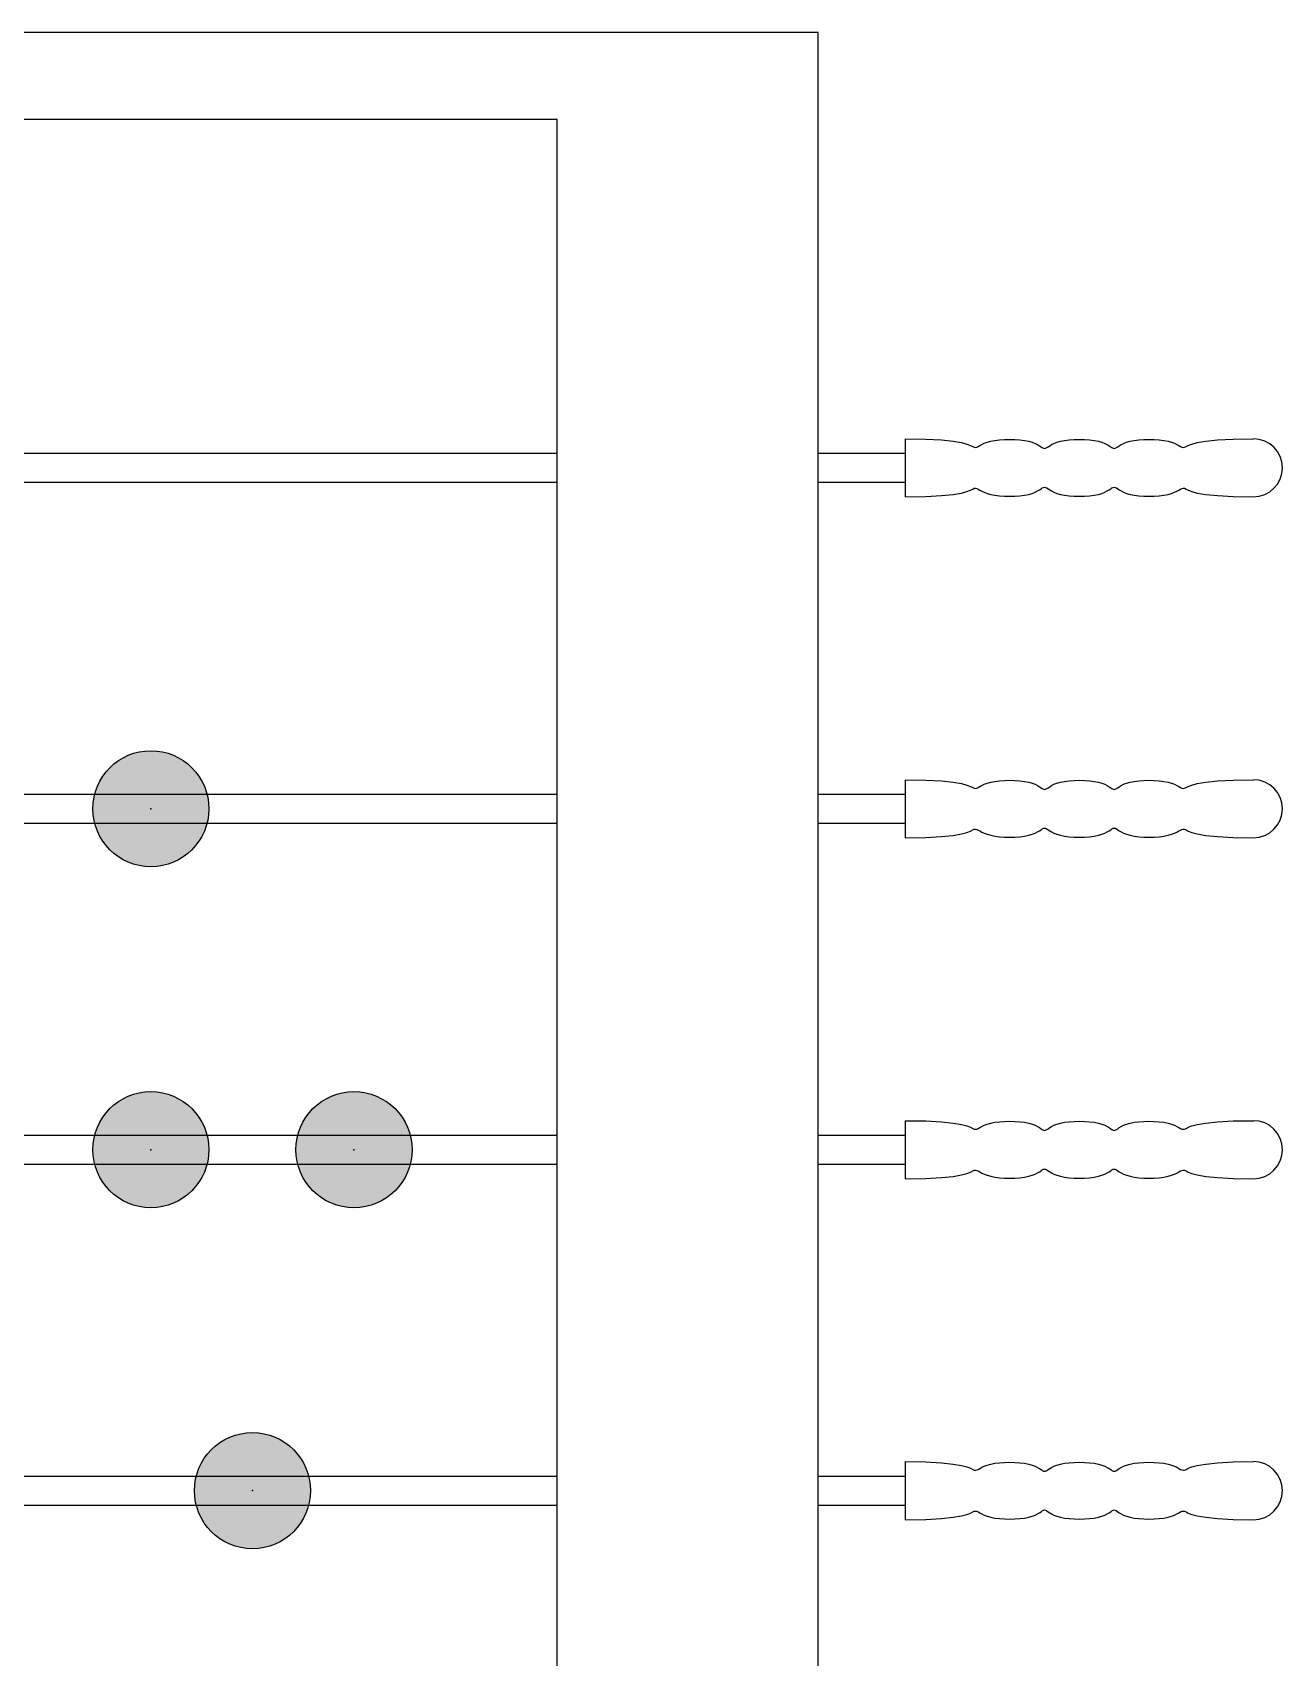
# Model space of a CAD drawing. Header units: centimetres. Extents: x 56177 to 99483, y 493 to 15482.
# Drawn here: x 60180.7 to 60238.1, y 1335.9 to 1410.6 of the extents above; entities that cross this region are included whole.
import ezdxf

# ---------------------------------------------------------------- set-up
doc = ezdxf.new("R2010")
doc.units = ezdxf.units.CM
doc.header["$MEASUREMENT"] = 0

# ---------------------------------------------------------------- blocks, each defined once
blk = doc.blocks.new('A$C40A54B49')
for points in [[(26.499, 41.625, 1), (26.499, 43.625, 1)], [(26.499, 35.75, 1), (26.499, 37.75, 1)], [(29.999, 35.75, 1), (29.999, 37.75, 1)], [(28.249, 29.875, 1), (28.249, 31.875, 1)]]:
    blk.add_hatch(color=256).paths.add_polyline_path(points)
for p, q in [((37.999, 56), (7.999, 56)), ((37.999, 0), (37.999, 56)), ((33.499, 54.5), (12.499, 54.5)), ((33.499, 1.5), (33.499, 54.5)), ((12.499, 48.75), (33.499, 48.75)), ((37.999, 48.75), (39.498, 48.75)), ((39.498, 49), (39.498, 48)), ((39.498, 49), (39.85, 48.995)), ((39.85, 48.995), (40.121, 48.98)), ((40.121, 48.98), (40.322, 48.959)), ((40.322, 48.959), (40.466, 48.935)), ((40.466, 48.935), (40.562, 48.909)), ((40.562, 48.909), (40.624, 48.886)), ((40.624, 48.886), (40.661, 48.866)), ((40.661, 48.866), (40.686, 48.854)), ((40.686, 48.854), (40.709, 48.851)), ((40.709, 48.851), (40.731, 48.856)), ((40.731, 48.856), (40.756, 48.867)), ((40.756, 48.867), (40.785, 48.883)), ((40.785, 48.883), (40.819, 48.902)), ((40.819, 48.902), (40.86, 48.922)), ((40.86, 48.922), (40.91, 48.941)), ((40.91, 48.941), (40.971, 48.958)), ((40.971, 48.958), (41.042, 48.972)), ((41.042, 48.972), (41.123, 48.982)), ((41.123, 48.982), (41.209, 48.988)), ((41.209, 48.988), (41.298, 48.99)), ((41.298, 48.99), (41.388, 48.988)), ((41.388, 48.988), (41.474, 48.982)), ((41.474, 48.982), (41.555, 48.972)), ((41.555, 48.972), (41.626, 48.958)), ((41.626, 48.958), (41.687, 48.941)), ((41.687, 48.941), (41.736, 48.921)), ((41.736, 48.921), (41.777, 48.9)), ((41.777, 48.9), (41.81, 48.88)), ((41.81, 48.88), (41.838, 48.862)), ((41.838, 48.862), (41.86, 48.847)), ((41.86, 48.847), (41.88, 48.837)), ((41.88, 48.837), (41.898, 48.833)), ((41.898, 48.833), (41.917, 48.837)), ((41.917, 48.837), (41.937, 48.847)), ((41.937, 48.847), (41.959, 48.862)), ((41.959, 48.862), (41.987, 48.88)), ((41.987, 48.88), (42.02, 48.9)), ((42.02, 48.9), (42.061, 48.921)), ((42.061, 48.921), (42.11, 48.941)), ((42.11, 48.941), (42.171, 48.958)), ((42.171, 48.958), (42.242, 48.972)), ((42.242, 48.972), (42.323, 48.982)), ((42.323, 48.982), (42.409, 48.988)), ((42.409, 48.988), (42.498, 48.99)), ((42.498, 48.99), (42.588, 48.988)), ((42.588, 48.988), (42.674, 48.982)), ((42.674, 48.982), (42.755, 48.972)), ((42.755, 48.972), (42.826, 48.958)), ((42.826, 48.958), (42.887, 48.941)), ((42.887, 48.941), (42.936, 48.921)), ((42.936, 48.921), (42.977, 48.9)), ((42.977, 48.9), (43.01, 48.88)), ((43.01, 48.88), (43.038, 48.862)), ((43.038, 48.862), (43.06, 48.847)), ((43.06, 48.847), (43.08, 48.837)), ((43.08, 48.837), (43.098, 48.833)), ((43.098, 48.833), (43.117, 48.837)), ((43.117, 48.837), (43.137, 48.847)), ((43.137, 48.847), (43.159, 48.862)), ((43.159, 48.862), (43.187, 48.88)), ((43.187, 48.88), (43.22, 48.9)), ((43.22, 48.9), (43.261, 48.921)), ((43.261, 48.921), (43.31, 48.941)), ((43.31, 48.941), (43.371, 48.958)), ((43.371, 48.958), (43.442, 48.972)), ((43.442, 48.972), (43.523, 48.982)), ((43.523, 48.982), (43.609, 48.988)), ((43.609, 48.988), (43.698, 48.99)), ((43.698, 48.99), (43.788, 48.988)), ((43.788, 48.988), (43.874, 48.982)), ((43.874, 48.982), (43.955, 48.972)), ((43.955, 48.972), (44.026, 48.958)), ((44.026, 48.958), (44.087, 48.941)), ((44.087, 48.941), (44.136, 48.922)), ((44.136, 48.922), (44.178, 48.902)), ((44.178, 48.902), (44.212, 48.883)), ((44.212, 48.883), (44.241, 48.867)), ((44.241, 48.867), (44.265, 48.856)), ((44.265, 48.856), (44.288, 48.851)), ((44.288, 48.851), (44.311, 48.854)), ((44.311, 48.854), (44.336, 48.866)), ((44.336, 48.866), (44.373, 48.886)), ((44.373, 48.886), (44.434, 48.909)), ((44.434, 48.909), (44.531, 48.935)), ((44.531, 48.935), (44.675, 48.959)), ((44.675, 48.959), (44.876, 48.98)), ((44.876, 48.98), (45.147, 48.995)), ((45.147, 48.995), (45.498, 49)), ((12.499, 48.25), (33.499, 48.25)), ((37.999, 48.25), (39.498, 48.25)), ((41.86, 48.153), (41.88, 48.163)), ((41.88, 48.163), (41.898, 48.167)), ((41.898, 48.167), (41.917, 48.163)), ((41.917, 48.163), (41.937, 48.153)), ((43.06, 48.153), (43.08, 48.163)), ((43.08, 48.163), (43.098, 48.167)), ((43.098, 48.167), (43.117, 48.163)), ((43.117, 48.163), (43.137, 48.153)), ((39.498, 48), (39.85, 48.005)), ((39.85, 48.005), (40.121, 48.02)), ((40.121, 48.02), (40.322, 48.041)), ((40.322, 48.041), (40.466, 48.065)), ((40.466, 48.065), (40.562, 48.091)), ((40.562, 48.091), (40.624, 48.114)), ((40.624, 48.114), (40.661, 48.134)), ((40.661, 48.134), (40.686, 48.146)), ((40.686, 48.146), (40.709, 48.149)), ((40.709, 48.149), (40.731, 48.144)), ((40.731, 48.144), (40.756, 48.133)), ((40.756, 48.133), (40.785, 48.117)), ((40.785, 48.117), (40.819, 48.098)), ((40.819, 48.098), (40.86, 48.078)), ((40.86, 48.078), (40.91, 48.059)), ((40.91, 48.059), (40.971, 48.042)), ((40.971, 48.042), (41.042, 48.028)), ((41.042, 48.028), (41.123, 48.018)), ((41.123, 48.018), (41.209, 48.012)), ((41.209, 48.012), (41.298, 48.01)), ((41.298, 48.01), (41.388, 48.012)), ((41.388, 48.012), (41.474, 48.018)), ((41.474, 48.018), (41.555, 48.028)), ((41.555, 48.028), (41.626, 48.042)), ((41.626, 48.042), (41.687, 48.059)), ((41.687, 48.059), (41.736, 48.079)), ((41.736, 48.079), (41.777, 48.1)), ((41.777, 48.1), (41.81, 48.12)), ((41.81, 48.12), (41.838, 48.138)), ((41.838, 48.138), (41.86, 48.153)), ((41.937, 48.153), (41.959, 48.138)), ((41.959, 48.138), (41.987, 48.12)), ((41.987, 48.12), (42.02, 48.1)), ((42.02, 48.1), (42.061, 48.079)), ((42.061, 48.079), (42.11, 48.059)), ((42.11, 48.059), (42.171, 48.042)), ((42.171, 48.042), (42.242, 48.028)), ((42.242, 48.028), (42.323, 48.018)), ((42.323, 48.018), (42.409, 48.012)), ((42.409, 48.012), (42.498, 48.01)), ((42.498, 48.01), (42.588, 48.012)), ((42.588, 48.012), (42.674, 48.018)), ((42.674, 48.018), (42.755, 48.028)), ((42.755, 48.028), (42.826, 48.042)), ((42.826, 48.042), (42.887, 48.059)), ((42.887, 48.059), (42.936, 48.079)), ((42.936, 48.079), (42.977, 48.1)), ((42.977, 48.1), (43.01, 48.12)), ((43.01, 48.12), (43.038, 48.138)), ((43.038, 48.138), (43.06, 48.153)), ((43.137, 48.153), (43.159, 48.138)), ((43.159, 48.138), (43.187, 48.12)), ((43.187, 48.12), (43.22, 48.1)), ((43.22, 48.1), (43.261, 48.079)), ((43.261, 48.079), (43.31, 48.059)), ((43.31, 48.059), (43.371, 48.042)), ((43.371, 48.042), (43.442, 48.028)), ((43.442, 48.028), (43.523, 48.018)), ((43.523, 48.018), (43.609, 48.012)), ((43.609, 48.012), (43.698, 48.01)), ((43.698, 48.01), (43.788, 48.012)), ((43.788, 48.012), (43.874, 48.018)), ((43.874, 48.018), (43.955, 48.028)), ((43.955, 48.028), (44.026, 48.042)), ((44.026, 48.042), (44.087, 48.059)), ((44.087, 48.059), (44.136, 48.078)), ((44.136, 48.078), (44.178, 48.098)), ((44.178, 48.098), (44.212, 48.117)), ((44.212, 48.117), (44.241, 48.133)), ((44.241, 48.133), (44.265, 48.144)), ((44.265, 48.144), (44.288, 48.149)), ((44.288, 48.149), (44.311, 48.146)), ((44.311, 48.146), (44.336, 48.134)), ((44.336, 48.134), (44.373, 48.114)), ((44.373, 48.114), (44.434, 48.091)), ((44.434, 48.091), (44.531, 48.065)), ((44.531, 48.065), (44.675, 48.041)), ((44.675, 48.041), (44.876, 48.02)), ((44.876, 48.02), (45.147, 48.005)), ((45.147, 48.005), (45.498, 48)), ((39.498, 43.125), (39.498, 42.125)), ((39.498, 43.125), (39.85, 43.12)), ((45.147, 43.12), (45.498, 43.125)), ((12.499, 42.875), (33.499, 42.875)), ((37.999, 42.875), (39.498, 42.875)), ((39.85, 43.12), (40.121, 43.105)), ((40.121, 43.105), (40.322, 43.084)), ((40.322, 43.084), (40.466, 43.06)), ((40.466, 43.06), (40.562, 43.034)), ((40.562, 43.034), (40.624, 43.011)), ((40.624, 43.011), (40.661, 42.991)), ((40.661, 42.991), (40.686, 42.979)), ((40.686, 42.979), (40.709, 42.976)), ((40.709, 42.976), (40.731, 42.981)), ((40.731, 42.981), (40.756, 42.992)), ((40.756, 42.992), (40.785, 43.008)), ((40.785, 43.008), (40.819, 43.027)), ((40.819, 43.027), (40.86, 43.047)), ((40.86, 43.047), (40.91, 43.066)), ((40.91, 43.066), (40.971, 43.083)), ((40.971, 43.083), (41.042, 43.097)), ((41.042, 43.097), (41.123, 43.107)), ((41.123, 43.107), (41.209, 43.113)), ((41.209, 43.113), (41.298, 43.115)), ((41.298, 43.115), (41.388, 43.113)), ((41.388, 43.113), (41.474, 43.107)), ((41.474, 43.107), (41.555, 43.097)), ((41.555, 43.097), (41.626, 43.083)), ((41.626, 43.083), (41.687, 43.066)), ((41.687, 43.066), (41.736, 43.046)), ((41.736, 43.046), (41.777, 43.025)), ((41.777, 43.025), (41.81, 43.005)), ((41.81, 43.005), (41.838, 42.987)), ((41.838, 42.987), (41.86, 42.972)), ((41.86, 42.972), (41.88, 42.962)), ((41.88, 42.962), (41.898, 42.958)), ((41.898, 42.958), (41.917, 42.962)), ((41.917, 42.962), (41.937, 42.972)), ((41.937, 42.972), (41.959, 42.987)), ((41.959, 42.987), (41.987, 43.005)), ((41.987, 43.005), (42.02, 43.025)), ((42.02, 43.025), (42.061, 43.046)), ((42.061, 43.046), (42.11, 43.066)), ((42.11, 43.066), (42.171, 43.083)), ((42.171, 43.083), (42.242, 43.097)), ((42.242, 43.097), (42.323, 43.107)), ((42.323, 43.107), (42.409, 43.113)), ((42.409, 43.113), (42.498, 43.115)), ((42.498, 43.115), (42.588, 43.113)), ((42.588, 43.113), (42.674, 43.107)), ((42.674, 43.107), (42.755, 43.097)), ((42.755, 43.097), (42.826, 43.083)), ((42.826, 43.083), (42.887, 43.066)), ((42.887, 43.066), (42.936, 43.046)), ((42.936, 43.046), (42.977, 43.025)), ((42.977, 43.025), (43.01, 43.005)), ((43.01, 43.005), (43.038, 42.987)), ((43.038, 42.987), (43.06, 42.972)), ((43.06, 42.972), (43.08, 42.962)), ((43.08, 42.962), (43.098, 42.958)), ((43.098, 42.958), (43.117, 42.962)), ((43.117, 42.962), (43.137, 42.972)), ((43.137, 42.972), (43.159, 42.987)), ((43.159, 42.987), (43.187, 43.005)), ((43.187, 43.005), (43.22, 43.025)), ((43.22, 43.025), (43.261, 43.046)), ((43.261, 43.046), (43.31, 43.066)), ((43.31, 43.066), (43.371, 43.083)), ((43.371, 43.083), (43.442, 43.097)), ((43.442, 43.097), (43.523, 43.107)), ((43.523, 43.107), (43.609, 43.113)), ((43.609, 43.113), (43.698, 43.115)), ((43.698, 43.115), (43.788, 43.113)), ((43.788, 43.113), (43.874, 43.107)), ((43.874, 43.107), (43.955, 43.097)), ((43.955, 43.097), (44.026, 43.083)), ((44.026, 43.083), (44.087, 43.066)), ((44.087, 43.066), (44.136, 43.047)), ((44.136, 43.047), (44.178, 43.027)), ((44.178, 43.027), (44.212, 43.008)), ((44.212, 43.008), (44.241, 42.992)), ((44.241, 42.992), (44.265, 42.981)), ((44.265, 42.981), (44.288, 42.976)), ((44.288, 42.976), (44.311, 42.979)), ((44.311, 42.979), (44.336, 42.991)), ((44.336, 42.991), (44.373, 43.011)), ((44.373, 43.011), (44.434, 43.034)), ((44.434, 43.034), (44.531, 43.06)), ((44.531, 43.06), (44.675, 43.084)), ((44.675, 43.084), (44.876, 43.105)), ((44.876, 43.105), (45.147, 43.12)), ((12.499, 42.375), (33.499, 42.375)), ((37.999, 42.375), (39.498, 42.375)), ((41.86, 42.278), (41.88, 42.288)), ((41.88, 42.288), (41.898, 42.292)), ((41.898, 42.292), (41.917, 42.288)), ((41.917, 42.288), (41.937, 42.278)), ((43.06, 42.278), (43.08, 42.288)), ((43.08, 42.288), (43.098, 42.292)), ((43.098, 42.292), (43.117, 42.288)), ((43.117, 42.288), (43.137, 42.278)), ((39.498, 42.125), (39.85, 42.13)), ((39.85, 42.13), (40.121, 42.145)), ((40.121, 42.145), (40.322, 42.166)), ((40.322, 42.166), (40.466, 42.19)), ((40.466, 42.19), (40.562, 42.216)), ((40.562, 42.216), (40.624, 42.239)), ((40.624, 42.239), (40.661, 42.259)), ((40.661, 42.259), (40.686, 42.271)), ((40.686, 42.271), (40.709, 42.274)), ((40.709, 42.274), (40.731, 42.269)), ((40.731, 42.269), (40.756, 42.258)), ((40.756, 42.258), (40.785, 42.242)), ((40.785, 42.242), (40.819, 42.223)), ((40.819, 42.223), (40.86, 42.203)), ((40.86, 42.203), (40.91, 42.184)), ((40.91, 42.184), (40.971, 42.167)), ((40.971, 42.167), (41.042, 42.153)), ((41.042, 42.153), (41.123, 42.143)), ((41.123, 42.143), (41.209, 42.137)), ((41.209, 42.137), (41.298, 42.135)), ((41.298, 42.135), (41.388, 42.137)), ((41.388, 42.137), (41.474, 42.143)), ((41.474, 42.143), (41.555, 42.153)), ((41.555, 42.153), (41.626, 42.167)), ((41.626, 42.167), (41.687, 42.184)), ((41.687, 42.184), (41.736, 42.204)), ((41.736, 42.204), (41.777, 42.225)), ((41.777, 42.225), (41.81, 42.245)), ((41.81, 42.245), (41.838, 42.263)), ((41.838, 42.263), (41.86, 42.278)), ((41.937, 42.278), (41.959, 42.263)), ((41.959, 42.263), (41.987, 42.245)), ((41.987, 42.245), (42.02, 42.225)), ((42.02, 42.225), (42.061, 42.204)), ((42.061, 42.204), (42.11, 42.184)), ((42.11, 42.184), (42.171, 42.167)), ((42.171, 42.167), (42.242, 42.153)), ((42.242, 42.153), (42.323, 42.143)), ((42.323, 42.143), (42.409, 42.137)), ((42.409, 42.137), (42.498, 42.135)), ((42.498, 42.135), (42.588, 42.137)), ((42.588, 42.137), (42.674, 42.143)), ((42.674, 42.143), (42.755, 42.153)), ((42.755, 42.153), (42.826, 42.167)), ((42.826, 42.167), (42.887, 42.184)), ((42.887, 42.184), (42.936, 42.204)), ((42.936, 42.204), (42.977, 42.225)), ((42.977, 42.225), (43.01, 42.245)), ((43.01, 42.245), (43.038, 42.263)), ((43.038, 42.263), (43.06, 42.278)), ((43.137, 42.278), (43.159, 42.263)), ((43.159, 42.263), (43.187, 42.245)), ((43.187, 42.245), (43.22, 42.225)), ((43.22, 42.225), (43.261, 42.204)), ((43.261, 42.204), (43.31, 42.184)), ((43.31, 42.184), (43.371, 42.167)), ((43.371, 42.167), (43.442, 42.153)), ((43.442, 42.153), (43.523, 42.143)), ((43.523, 42.143), (43.609, 42.137)), ((43.609, 42.137), (43.698, 42.135)), ((43.698, 42.135), (43.788, 42.137)), ((43.788, 42.137), (43.874, 42.143)), ((43.874, 42.143), (43.955, 42.153)), ((43.955, 42.153), (44.026, 42.167)), ((44.026, 42.167), (44.087, 42.184)), ((44.087, 42.184), (44.136, 42.203)), ((44.136, 42.203), (44.178, 42.223)), ((44.178, 42.223), (44.212, 42.242)), ((44.212, 42.242), (44.241, 42.258)), ((44.241, 42.258), (44.265, 42.269)), ((44.265, 42.269), (44.288, 42.274)), ((44.288, 42.274), (44.311, 42.271)), ((44.311, 42.271), (44.336, 42.259)), ((44.336, 42.259), (44.373, 42.239)), ((44.373, 42.239), (44.434, 42.216)), ((44.434, 42.216), (44.531, 42.19)), ((44.531, 42.19), (44.675, 42.166)), ((44.675, 42.166), (44.876, 42.145)), ((44.876, 42.145), (45.147, 42.13)), ((45.147, 42.13), (45.498, 42.125)), ((39.498, 37.25), (39.498, 36.25)), ((39.498, 37.25), (39.85, 37.245)), ((39.85, 37.245), (40.121, 37.23)), ((44.876, 37.23), (45.147, 37.245)), ((45.147, 37.245), (45.498, 37.25)), ((12.499, 37), (33.499, 37)), ((37.999, 37), (39.498, 37)), ((40.121, 37.23), (40.322, 37.209)), ((40.322, 37.209), (40.466, 37.185)), ((40.466, 37.185), (40.562, 37.159)), ((40.562, 37.159), (40.624, 37.136)), ((40.624, 37.136), (40.661, 37.116)), ((40.661, 37.116), (40.686, 37.104)), ((40.686, 37.104), (40.709, 37.101)), ((40.709, 37.101), (40.731, 37.106)), ((40.731, 37.106), (40.756, 37.117)), ((40.756, 37.117), (40.785, 37.133)), ((40.785, 37.133), (40.819, 37.152)), ((40.819, 37.152), (40.86, 37.172)), ((40.86, 37.172), (40.91, 37.191)), ((40.91, 37.191), (40.971, 37.208)), ((40.971, 37.208), (41.042, 37.222)), ((41.042, 37.222), (41.123, 37.232)), ((41.123, 37.232), (41.209, 37.238)), ((41.209, 37.238), (41.298, 37.24)), ((41.298, 37.24), (41.388, 37.238)), ((41.388, 37.238), (41.474, 37.232)), ((41.474, 37.232), (41.555, 37.222)), ((41.555, 37.222), (41.626, 37.208)), ((41.626, 37.208), (41.687, 37.191)), ((41.687, 37.191), (41.736, 37.171)), ((41.736, 37.171), (41.777, 37.15)), ((41.777, 37.15), (41.81, 37.13)), ((41.81, 37.13), (41.838, 37.112)), ((41.838, 37.112), (41.86, 37.097)), ((41.86, 37.097), (41.88, 37.087)), ((41.88, 37.087), (41.898, 37.083)), ((41.898, 37.083), (41.917, 37.087)), ((41.917, 37.087), (41.937, 37.097)), ((41.937, 37.097), (41.959, 37.112)), ((41.959, 37.112), (41.987, 37.13)), ((41.987, 37.13), (42.02, 37.15)), ((42.02, 37.15), (42.061, 37.171)), ((42.061, 37.171), (42.11, 37.191)), ((42.11, 37.191), (42.171, 37.208)), ((42.171, 37.208), (42.242, 37.222)), ((42.242, 37.222), (42.323, 37.232)), ((42.323, 37.232), (42.409, 37.238)), ((42.409, 37.238), (42.498, 37.24)), ((42.498, 37.24), (42.588, 37.238)), ((42.588, 37.238), (42.674, 37.232)), ((42.674, 37.232), (42.755, 37.222)), ((42.755, 37.222), (42.826, 37.208)), ((42.826, 37.208), (42.887, 37.191)), ((42.887, 37.191), (42.936, 37.171)), ((42.936, 37.171), (42.977, 37.15)), ((42.977, 37.15), (43.01, 37.13)), ((43.01, 37.13), (43.038, 37.112)), ((43.038, 37.112), (43.06, 37.097)), ((43.06, 37.097), (43.08, 37.087)), ((43.08, 37.087), (43.098, 37.083)), ((43.098, 37.083), (43.117, 37.087)), ((43.117, 37.087), (43.137, 37.097)), ((43.137, 37.097), (43.159, 37.112)), ((43.159, 37.112), (43.187, 37.13)), ((43.187, 37.13), (43.22, 37.15)), ((43.22, 37.15), (43.261, 37.171)), ((43.261, 37.171), (43.31, 37.191)), ((43.31, 37.191), (43.371, 37.208)), ((43.371, 37.208), (43.442, 37.222)), ((43.442, 37.222), (43.523, 37.232)), ((43.523, 37.232), (43.609, 37.238)), ((43.609, 37.238), (43.698, 37.24)), ((43.698, 37.24), (43.788, 37.238)), ((43.788, 37.238), (43.874, 37.232)), ((43.874, 37.232), (43.955, 37.222)), ((43.955, 37.222), (44.026, 37.208)), ((44.026, 37.208), (44.087, 37.191)), ((44.087, 37.191), (44.136, 37.172)), ((44.136, 37.172), (44.178, 37.152)), ((44.178, 37.152), (44.212, 37.133)), ((44.212, 37.133), (44.241, 37.117)), ((44.241, 37.117), (44.265, 37.106)), ((44.265, 37.106), (44.288, 37.101)), ((44.288, 37.101), (44.311, 37.104)), ((44.311, 37.104), (44.336, 37.116)), ((44.336, 37.116), (44.373, 37.136)), ((44.373, 37.136), (44.434, 37.159)), ((44.434, 37.159), (44.531, 37.185)), ((44.531, 37.185), (44.675, 37.209)), ((44.675, 37.209), (44.876, 37.23)), ((12.499, 36.5), (33.499, 36.5)), ((37.999, 36.5), (39.498, 36.5)), ((41.838, 36.388), (41.86, 36.403)), ((41.86, 36.403), (41.88, 36.413)), ((41.88, 36.413), (41.898, 36.417)), ((41.898, 36.417), (41.917, 36.413)), ((41.917, 36.413), (41.937, 36.403)), ((41.937, 36.403), (41.959, 36.388)), ((43.038, 36.388), (43.06, 36.403)), ((43.06, 36.403), (43.08, 36.413)), ((43.08, 36.413), (43.098, 36.417)), ((43.098, 36.417), (43.117, 36.413)), ((43.117, 36.413), (43.137, 36.403)), ((43.137, 36.403), (43.159, 36.388)), ((39.498, 36.25), (39.85, 36.255)), ((39.85, 36.255), (40.121, 36.27)), ((40.121, 36.27), (40.322, 36.291)), ((40.322, 36.291), (40.466, 36.315)), ((40.466, 36.315), (40.562, 36.341)), ((40.562, 36.341), (40.624, 36.364)), ((40.624, 36.364), (40.661, 36.384)), ((40.661, 36.384), (40.686, 36.396)), ((40.686, 36.396), (40.709, 36.399)), ((40.709, 36.399), (40.731, 36.394)), ((40.731, 36.394), (40.756, 36.383)), ((40.756, 36.383), (40.785, 36.367)), ((40.785, 36.367), (40.819, 36.348)), ((40.819, 36.348), (40.86, 36.328)), ((40.86, 36.328), (40.91, 36.309)), ((40.91, 36.309), (40.971, 36.292)), ((40.971, 36.292), (41.042, 36.278)), ((41.042, 36.278), (41.123, 36.268)), ((41.123, 36.268), (41.209, 36.262)), ((41.209, 36.262), (41.298, 36.26)), ((41.298, 36.26), (41.388, 36.262)), ((41.388, 36.262), (41.474, 36.268)), ((41.474, 36.268), (41.555, 36.278)), ((41.555, 36.278), (41.626, 36.292)), ((41.626, 36.292), (41.687, 36.309)), ((41.687, 36.309), (41.736, 36.329)), ((41.736, 36.329), (41.777, 36.35)), ((41.777, 36.35), (41.81, 36.37)), ((41.81, 36.37), (41.838, 36.388)), ((41.959, 36.388), (41.987, 36.37)), ((41.987, 36.37), (42.02, 36.35)), ((42.02, 36.35), (42.061, 36.329)), ((42.061, 36.329), (42.11, 36.309)), ((42.11, 36.309), (42.171, 36.292)), ((42.171, 36.292), (42.242, 36.278)), ((42.242, 36.278), (42.323, 36.268)), ((42.323, 36.268), (42.409, 36.262)), ((42.409, 36.262), (42.498, 36.26)), ((42.498, 36.26), (42.588, 36.262)), ((42.588, 36.262), (42.674, 36.268)), ((42.674, 36.268), (42.755, 36.278)), ((42.755, 36.278), (42.826, 36.292)), ((42.826, 36.292), (42.887, 36.309)), ((42.887, 36.309), (42.936, 36.329)), ((42.936, 36.329), (42.977, 36.35)), ((42.977, 36.35), (43.01, 36.37)), ((43.01, 36.37), (43.038, 36.388)), ((43.159, 36.388), (43.187, 36.37)), ((43.187, 36.37), (43.22, 36.35)), ((43.22, 36.35), (43.261, 36.329)), ((43.261, 36.329), (43.31, 36.309)), ((43.31, 36.309), (43.371, 36.292)), ((43.371, 36.292), (43.442, 36.278)), ((43.442, 36.278), (43.523, 36.268)), ((43.523, 36.268), (43.609, 36.262)), ((43.609, 36.262), (43.698, 36.26)), ((43.698, 36.26), (43.788, 36.262)), ((43.788, 36.262), (43.874, 36.268)), ((43.874, 36.268), (43.955, 36.278)), ((43.955, 36.278), (44.026, 36.292)), ((44.026, 36.292), (44.087, 36.309)), ((44.087, 36.309), (44.136, 36.328)), ((44.136, 36.328), (44.178, 36.348)), ((44.178, 36.348), (44.212, 36.367)), ((44.212, 36.367), (44.241, 36.383)), ((44.241, 36.383), (44.265, 36.394)), ((44.265, 36.394), (44.288, 36.399)), ((44.288, 36.399), (44.311, 36.396)), ((44.311, 36.396), (44.336, 36.384)), ((44.336, 36.384), (44.373, 36.364)), ((44.373, 36.364), (44.434, 36.341)), ((44.434, 36.341), (44.531, 36.315)), ((44.531, 36.315), (44.675, 36.291)), ((44.675, 36.291), (44.876, 36.27)), ((44.876, 36.27), (45.147, 36.255)), ((45.147, 36.255), (45.498, 36.25)), ((39.498, 31.375), (39.498, 30.375)), ((39.498, 31.375), (39.85, 31.37)), ((39.85, 31.37), (40.121, 31.355)), ((41.123, 31.357), (41.209, 31.363)), ((41.209, 31.363), (41.298, 31.365)), ((41.298, 31.365), (41.388, 31.363)), ((41.388, 31.363), (41.474, 31.357)), ((42.323, 31.357), (42.409, 31.363)), ((42.409, 31.363), (42.498, 31.365)), ((42.498, 31.365), (42.588, 31.363)), ((42.588, 31.363), (42.674, 31.357)), ((43.523, 31.357), (43.609, 31.363)), ((43.609, 31.363), (43.698, 31.365)), ((43.698, 31.365), (43.788, 31.363)), ((43.788, 31.363), (43.874, 31.357)), ((44.876, 31.355), (45.147, 31.37)), ((45.147, 31.37), (45.498, 31.375)), ((12.499, 31.125), (33.499, 31.125)), ((37.999, 31.125), (39.498, 31.125)), ((40.121, 31.355), (40.322, 31.334)), ((40.322, 31.334), (40.466, 31.31)), ((40.466, 31.31), (40.562, 31.284)), ((40.562, 31.284), (40.624, 31.261)), ((40.624, 31.261), (40.661, 31.241)), ((40.661, 31.241), (40.686, 31.229)), ((40.686, 31.229), (40.709, 31.226)), ((40.709, 31.226), (40.731, 31.231)), ((40.731, 31.231), (40.756, 31.242)), ((40.756, 31.242), (40.785, 31.258)), ((40.785, 31.258), (40.819, 31.277)), ((40.819, 31.277), (40.86, 31.297)), ((40.86, 31.297), (40.91, 31.316)), ((40.91, 31.316), (40.971, 31.333)), ((40.971, 31.333), (41.042, 31.347)), ((41.042, 31.347), (41.123, 31.357)), ((41.474, 31.357), (41.555, 31.347)), ((41.555, 31.347), (41.626, 31.333)), ((41.626, 31.333), (41.687, 31.316)), ((41.687, 31.316), (41.736, 31.296)), ((41.736, 31.296), (41.777, 31.275)), ((41.777, 31.275), (41.81, 31.255)), ((41.81, 31.255), (41.838, 31.237)), ((41.838, 31.237), (41.86, 31.222)), ((41.86, 31.222), (41.88, 31.212)), ((41.88, 31.212), (41.898, 31.208)), ((41.898, 31.208), (41.917, 31.212)), ((41.917, 31.212), (41.937, 31.222)), ((41.937, 31.222), (41.959, 31.237)), ((41.959, 31.237), (41.987, 31.255)), ((41.987, 31.255), (42.02, 31.275)), ((42.02, 31.275), (42.061, 31.296)), ((42.061, 31.296), (42.11, 31.316)), ((42.11, 31.316), (42.171, 31.333)), ((42.171, 31.333), (42.242, 31.347)), ((42.242, 31.347), (42.323, 31.357)), ((42.674, 31.357), (42.755, 31.347)), ((42.755, 31.347), (42.826, 31.333)), ((42.826, 31.333), (42.887, 31.316)), ((42.887, 31.316), (42.936, 31.296)), ((42.936, 31.296), (42.977, 31.275)), ((42.977, 31.275), (43.01, 31.255)), ((43.01, 31.255), (43.038, 31.237)), ((43.038, 31.237), (43.06, 31.222)), ((43.06, 31.222), (43.08, 31.212)), ((43.08, 31.212), (43.098, 31.208)), ((43.098, 31.208), (43.117, 31.212)), ((43.117, 31.212), (43.137, 31.222)), ((43.137, 31.222), (43.159, 31.237)), ((43.159, 31.237), (43.187, 31.255)), ((43.187, 31.255), (43.22, 31.275)), ((43.22, 31.275), (43.261, 31.296)), ((43.261, 31.296), (43.31, 31.316)), ((43.31, 31.316), (43.371, 31.333)), ((43.371, 31.333), (43.442, 31.347)), ((43.442, 31.347), (43.523, 31.357)), ((43.874, 31.357), (43.955, 31.347)), ((43.955, 31.347), (44.026, 31.333)), ((44.026, 31.333), (44.087, 31.316)), ((44.087, 31.316), (44.136, 31.297)), ((44.136, 31.297), (44.178, 31.277)), ((44.178, 31.277), (44.212, 31.258)), ((44.212, 31.258), (44.241, 31.242)), ((44.241, 31.242), (44.265, 31.231)), ((44.265, 31.231), (44.288, 31.226)), ((44.288, 31.226), (44.311, 31.229)), ((44.311, 31.229), (44.336, 31.241)), ((44.336, 31.241), (44.373, 31.261)), ((44.373, 31.261), (44.434, 31.284)), ((44.434, 31.284), (44.531, 31.31)), ((44.531, 31.31), (44.675, 31.334)), ((44.675, 31.334), (44.876, 31.355)), ((12.499, 30.625), (33.499, 30.625)), ((37.999, 30.625), (39.498, 30.625)), ((40.661, 30.509), (40.686, 30.521)), ((40.686, 30.521), (40.709, 30.524)), ((40.709, 30.524), (40.731, 30.519)), ((41.838, 30.513), (41.86, 30.528)), ((41.86, 30.528), (41.88, 30.538)), ((41.88, 30.538), (41.898, 30.542)), ((41.898, 30.542), (41.917, 30.538)), ((41.917, 30.538), (41.937, 30.528)), ((41.937, 30.528), (41.959, 30.513)), ((43.038, 30.513), (43.06, 30.528)), ((43.06, 30.528), (43.08, 30.538)), ((43.08, 30.538), (43.098, 30.542)), ((43.098, 30.542), (43.117, 30.538)), ((43.117, 30.538), (43.137, 30.528)), ((43.137, 30.528), (43.159, 30.513)), ((44.265, 30.519), (44.288, 30.524)), ((44.288, 30.524), (44.311, 30.521)), ((44.311, 30.521), (44.336, 30.509)), ((39.498, 30.375), (39.85, 30.38)), ((39.85, 30.38), (40.121, 30.395)), ((40.121, 30.395), (40.322, 30.416)), ((40.322, 30.416), (40.466, 30.44)), ((40.466, 30.44), (40.562, 30.466)), ((40.562, 30.466), (40.624, 30.489)), ((40.624, 30.489), (40.661, 30.509)), ((40.731, 30.519), (40.756, 30.508)), ((40.756, 30.508), (40.785, 30.492)), ((40.785, 30.492), (40.819, 30.473)), ((40.819, 30.473), (40.86, 30.453)), ((40.86, 30.453), (40.91, 30.434)), ((40.91, 30.434), (40.971, 30.417)), ((40.971, 30.417), (41.042, 30.403)), ((41.042, 30.403), (41.123, 30.393)), ((41.123, 30.393), (41.209, 30.387)), ((41.209, 30.387), (41.298, 30.385)), ((41.298, 30.385), (41.388, 30.387)), ((41.388, 30.387), (41.474, 30.393)), ((41.474, 30.393), (41.555, 30.403)), ((41.555, 30.403), (41.626, 30.417)), ((41.626, 30.417), (41.687, 30.434)), ((41.687, 30.434), (41.736, 30.454)), ((41.736, 30.454), (41.777, 30.475)), ((41.777, 30.475), (41.81, 30.495)), ((41.81, 30.495), (41.838, 30.513)), ((41.959, 30.513), (41.987, 30.495)), ((41.987, 30.495), (42.02, 30.475)), ((42.02, 30.475), (42.061, 30.454)), ((42.061, 30.454), (42.11, 30.434)), ((42.11, 30.434), (42.171, 30.417)), ((42.171, 30.417), (42.242, 30.403)), ((42.242, 30.403), (42.323, 30.393)), ((42.323, 30.393), (42.409, 30.387)), ((42.409, 30.387), (42.498, 30.385)), ((42.498, 30.385), (42.588, 30.387)), ((42.588, 30.387), (42.674, 30.393)), ((42.674, 30.393), (42.755, 30.403)), ((42.755, 30.403), (42.826, 30.417)), ((42.826, 30.417), (42.887, 30.434)), ((42.887, 30.434), (42.936, 30.454)), ((42.936, 30.454), (42.977, 30.475)), ((42.977, 30.475), (43.01, 30.495)), ((43.01, 30.495), (43.038, 30.513)), ((43.159, 30.513), (43.187, 30.495)), ((43.187, 30.495), (43.22, 30.475)), ((43.22, 30.475), (43.261, 30.454)), ((43.261, 30.454), (43.31, 30.434)), ((43.31, 30.434), (43.371, 30.417)), ((43.371, 30.417), (43.442, 30.403)), ((43.442, 30.403), (43.523, 30.393)), ((43.523, 30.393), (43.609, 30.387)), ((43.609, 30.387), (43.698, 30.385)), ((43.698, 30.385), (43.788, 30.387)), ((43.788, 30.387), (43.874, 30.393)), ((43.874, 30.393), (43.955, 30.403)), ((43.955, 30.403), (44.026, 30.417)), ((44.026, 30.417), (44.087, 30.434)), ((44.087, 30.434), (44.136, 30.453)), ((44.136, 30.453), (44.178, 30.473)), ((44.178, 30.473), (44.212, 30.492)), ((44.212, 30.492), (44.241, 30.508)), ((44.241, 30.508), (44.265, 30.519)), ((44.336, 30.509), (44.373, 30.489)), ((44.373, 30.489), (44.434, 30.466)), ((44.434, 30.466), (44.531, 30.44)), ((44.531, 30.44), (44.675, 30.416)), ((44.675, 30.416), (44.876, 30.395)), ((44.876, 30.395), (45.147, 30.38)), ((45.147, 30.38), (45.498, 30.375))]:
    blk.add_line(p, q)
for centre in [(26.499, 42.625), (26.499, 36.75), (29.999, 36.75), (28.249, 30.875)]:
    blk.add_circle(centre, 1)
for centre in [(45.498, 48.5), (45.498, 42.625), (45.498, 36.75), (45.498, 30.875)]:
    blk.add_arc(centre, 0.5, 270, 90)
for p in [(26.499, 42.625), (26.499, 36.75), (29.999, 36.75), (28.249, 30.875)]:
    blk.add_point(p)

msp = doc.modelspace()

# ---------------------------------------------------------------- block references
at = {"xscale": 2.666666666664241, "yscale": 2.666666666664241, "zscale": 2.666666666664241}
msp.add_blockref('A$C40A54B49', (60115.447, 1261.279), dxfattribs=at)

doc.saveas('drawing.dxf')
